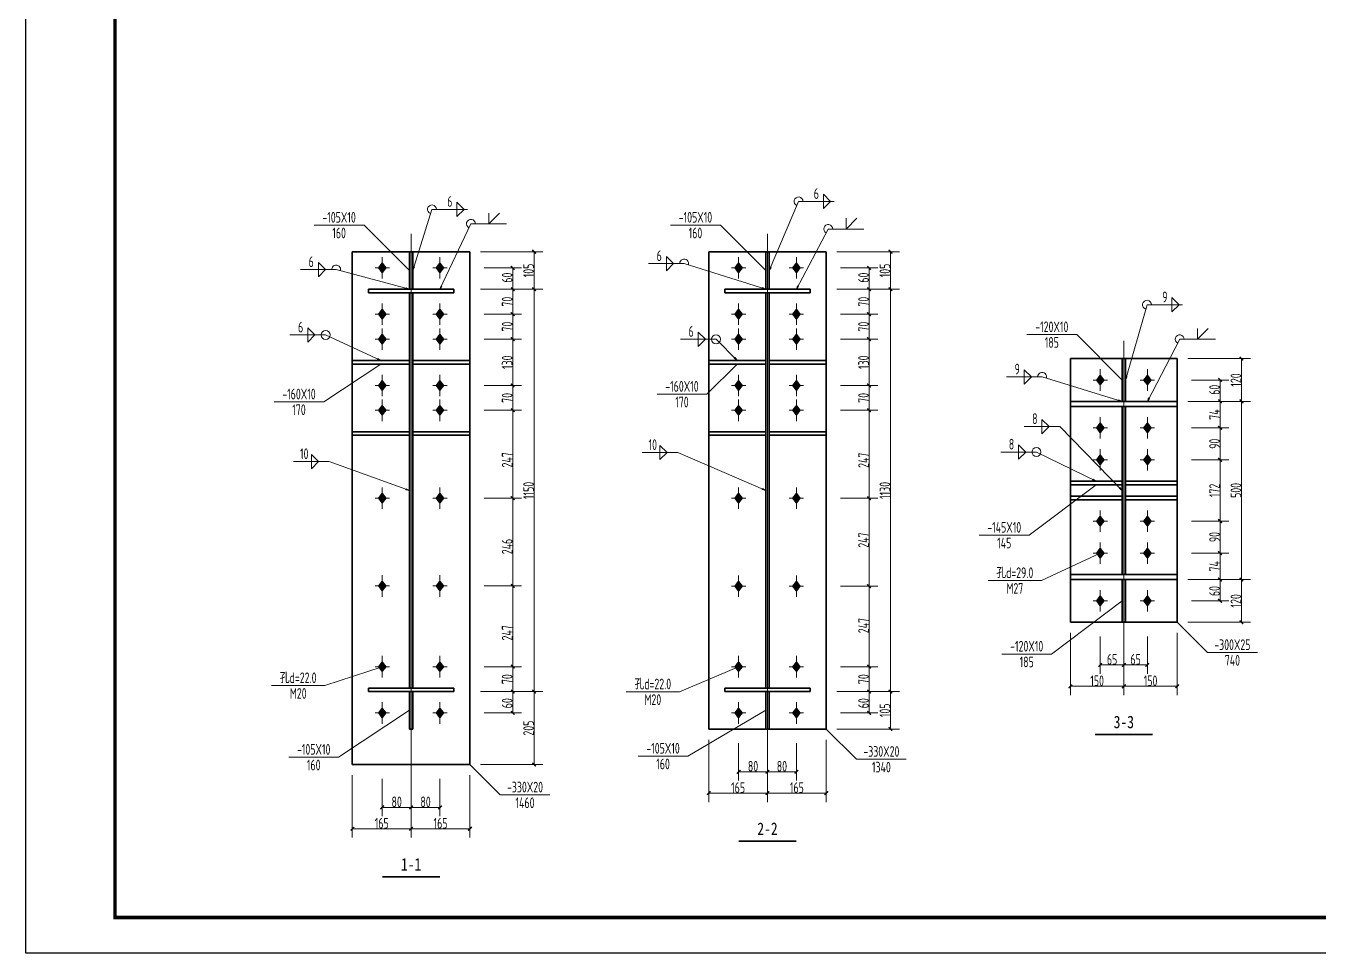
# Model space of a CAD drawing. Extents: x 14475413 to 15955882, y -732572 to -282951.
# Drawn here: x 15559745 to 15596036, y -595794 to -569759 of the extents above; entities that cross this region are included whole.
import ezdxf
from ezdxf.enums import TextEntityAlignment as Align

# ---------------------------------------------------------------- set-up
doc = ezdxf.new("R2010")
doc.units = 0
doc.header["$LTSCALE"] = 1000
doc.header["$MEASUREMENT"] = 0
doc.linetypes.add('线型6', pattern=[8.75, 5, -1.25, 1.25, -1.25])
for name, color, linetype, lineweight in [('10', 7, 'Continuous', 35), ('20', 2, 'Continuous', 35), ('尺寸标注', 9, 'Continuous', 18), ('焊缝标注', 9, 'Continuous', 18), ('螺栓孔标注', 9, 'Continuous', 18), ('钢板标注', 9, 'Continuous', 18)]:
    doc.layers.add(name, color=color, linetype=linetype, lineweight=lineweight)
doc.layers.add('3T_WOOD', color=21, linetype='Continuous')
doc.layers.add('TK', color=4, linetype='Continuous')
doc.styles.add('FromPkpm', font='Pkpmeng', dxfattribs={"width": 0.7, "bigfont": 'hztxt'})
doc.styles.add('图框字体', font='', dxfattribs={"width": 0.8})
doc.styles.get('图框字体').set_extended_font_data('NSimSun')

# ---------------------------------------------------------------- blocks, each defined once
blk = doc.blocks.new('_ArchTick')
at = {"color": 0, "linetype": 'ByBlock', "const_width": 0.4}
blk.add_lwpolyline([(-0.5, -0.5), (0.5, 0.5)], dxfattribs=at)
blk = doc.blocks.new('GeYuanFrame_70858531', base_point=(20.09, 4.53))
at = {"layer": 'TK'}
blk.add_lwpolyline([(20.09, 4.53), (20.09, 598.53), (1491.09, 598.53), (1491.09, 4.53)], close=True, dxfattribs=at)
at = {"layer": 'TK', "const_width": 1}
blk.add_lwpolyline([(45.09, 588.53), (1481.09, 588.53), (1481.09, 14.53), (45.09, 14.53)], close=True, dxfattribs=at)

msp = doc.modelspace()

# ---------------------------------------------------------------- hatches: boundary and pattern name
at = {"layer": '10'}
for points in [[(15569745.6, -576423.2), (15569645.6, -576553.2), (15569745.6, -576683.2), (15569845.6, -576553.2)], [(15571365.6, -576423.2), (15571265.6, -576553.2), (15571365.6, -576683.2), (15571465.6, -576553.2)], [(15579745.6, -576423.2), (15579645.6, -576553.2), (15579745.6, -576683.2), (15579845.6, -576553.2)], [(15581365.6, -576423.2), (15581265.6, -576553.2), (15581365.6, -576683.2), (15581465.6, -576553.2)], [(15569745.6, -577723.2), (15569645.6, -577853.2), (15569745.6, -577983.2), (15569845.6, -577853.2)], [(15571365.6, -577723.2), (15571265.6, -577853.2), (15571365.6, -577983.2), (15571465.6, -577853.2)], [(15579745.6, -577723.2), (15579645.6, -577853.2), (15579745.6, -577983.2), (15579845.6, -577853.2)], [(15581365.6, -577723.2), (15581265.6, -577853.2), (15581365.6, -577983.2), (15581465.6, -577853.2)], [(15569745.6, -578423.2), (15569645.6, -578553.2), (15569745.6, -578683.2), (15569845.6, -578553.2)], [(15571365.6, -578423.2), (15571265.6, -578553.2), (15571365.6, -578683.2), (15571465.6, -578553.2)], [(15579745.6, -578423.2), (15579645.6, -578553.2), (15579745.6, -578683.2), (15579845.6, -578553.2)], [(15581365.6, -578423.2), (15581265.6, -578553.2), (15581365.6, -578683.2), (15581465.6, -578553.2)], [(15589895.6, -579571.9), (15589795.6, -579701.9), (15589895.6, -579831.9), (15589995.6, -579701.9)], [(15591215.6, -579571.9), (15591115.6, -579701.9), (15591215.6, -579831.9), (15591315.6, -579701.9)], [(15569745.6, -579723.2), (15569645.6, -579853.2), (15569745.6, -579983.2), (15569845.6, -579853.2)], [(15571365.6, -579723.2), (15571265.6, -579853.2), (15571365.6, -579983.2), (15571465.6, -579853.2)], [(15579745.6, -579723.2), (15579645.6, -579853.2), (15579745.6, -579983.2), (15579845.6, -579853.2)], [(15581365.6, -579723.2), (15581265.6, -579853.2), (15581365.6, -579983.2), (15581465.6, -579853.2)], [(15569745.6, -580423.2), (15569645.6, -580553.2), (15569745.6, -580683.2), (15569845.6, -580553.2)], [(15571365.6, -580423.2), (15571265.6, -580553.2), (15571365.6, -580683.2), (15571465.6, -580553.2)], [(15579745.6, -580423.2), (15579645.6, -580553.2), (15579745.6, -580683.2), (15579845.6, -580553.2)], [(15581365.6, -580423.2), (15581265.6, -580553.2), (15581365.6, -580683.2), (15581465.6, -580553.2)], [(15589895.6, -580911.9), (15589795.6, -581041.9), (15589895.6, -581171.9), (15589995.6, -581041.9)], [(15591215.6, -580911.9), (15591115.6, -581041.9), (15591215.6, -581171.9), (15591315.6, -581041.9)], [(15589895.6, -581811.9), (15589795.6, -581941.9), (15589895.6, -582071.9), (15589995.6, -581941.9)], [(15591215.6, -581811.9), (15591115.6, -581941.9), (15591215.6, -582071.9), (15591315.6, -581941.9)], [(15569745.6, -582889.2), (15569645.6, -583019.2), (15569745.6, -583149.2), (15569845.6, -583019.2)], [(15571365.6, -582889.2), (15571265.6, -583019.2), (15571365.6, -583149.2), (15571465.6, -583019.2)], [(15579745.6, -582890.2), (15579645.6, -583020.2), (15579745.6, -583150.2), (15579845.6, -583020.2)], [(15581365.6, -582890.2), (15581265.6, -583020.2), (15581365.6, -583150.2), (15581465.6, -583020.2)], [(15589895.6, -583532), (15589795.6, -583662), (15589895.6, -583792), (15589995.6, -583662)], [(15591215.6, -583532), (15591115.6, -583662), (15591215.6, -583792), (15591315.6, -583662)], [(15589895.6, -584432), (15589795.6, -584562), (15589895.6, -584692), (15589995.6, -584562)], [(15591215.6, -584432), (15591115.6, -584562), (15591215.6, -584692), (15591315.6, -584562)], [(15569745.6, -585355.2), (15569645.6, -585485.2), (15569745.6, -585615.2), (15569845.6, -585485.2)], [(15571365.6, -585355.2), (15571265.6, -585485.2), (15571365.6, -585615.2), (15571465.6, -585485.2)], [(15579745.6, -585357.2), (15579645.6, -585487.2), (15579745.6, -585617.2), (15579845.6, -585487.2)], [(15581365.6, -585357.2), (15581265.6, -585487.2), (15581365.6, -585617.2), (15581465.6, -585487.2)], [(15589895.6, -585772), (15589795.6, -585902), (15589895.6, -586032), (15589995.6, -585902)], [(15591215.6, -585772), (15591115.6, -585902), (15591215.6, -586032), (15591315.6, -585902)], [(15569745.6, -587620.7), (15569645.6, -587750.7), (15569745.6, -587880.7), (15569845.6, -587750.7)], [(15571365.6, -587620.7), (15571265.6, -587750.7), (15571365.6, -587880.7), (15571465.6, -587750.7)], [(15579745.6, -587620.7), (15579645.6, -587750.7), (15579745.6, -587880.7), (15579845.6, -587750.7)], [(15581365.6, -587620.7), (15581265.6, -587750.7), (15581365.6, -587880.7), (15581465.6, -587750.7)], [(15569745.6, -588920.7), (15569645.6, -589050.7), (15569745.6, -589180.7), (15569845.6, -589050.7)], [(15571365.6, -588920.7), (15571265.6, -589050.7), (15571365.6, -589180.7), (15571465.6, -589050.7)], [(15579745.6, -588920.7), (15579645.6, -589050.7), (15579745.6, -589180.7), (15579845.6, -589050.7)], [(15581365.6, -588920.7), (15581265.6, -589050.7), (15581365.6, -589180.7), (15581465.6, -589050.7)]]:
    msp.add_hatch(color=1, dxfattribs=at).paths.add_polyline_path(points)
at = {"layer": '焊缝标注'}
for points in [[(15570605.6, -576628.2), (15570649.7, -576537.2), (15570621.1, -576528.3)], [(15580605.6, -576628.2), (15580658.4, -576541.9), (15580630.8, -576530.3)], [(15570505.6, -577153.2), (15570412.9, -577112.8), (15570405.1, -577141.8)], [(15571365.6, -577153.2), (15571421.9, -577069.2), (15571394.7, -577056.4)], [(15580505.6, -577153.2), (15580414.7, -577108.9), (15580405.7, -577137.5)], [(15581365.6, -577153.2), (15581425.7, -577071.8), (15581399.1, -577057.8)], [(15569705.6, -579153.2), (15569621.1, -579097.6), (15569608.6, -579124.8)], [(15579705.6, -579153.2), (15579645.6, -579071.8), (15579624.4, -579093)], [(15590605.6, -579701.9), (15590647.4, -579609.8), (15590618.5, -579601.6)], [(15590505.6, -580301.9), (15590414.4, -580258.3), (15590405.6, -580286.9)], [(15591215.6, -580301.9), (15591275.1, -580220.2), (15591248.5, -580206.3)], [(15570505.6, -582801.9), (15570416.6, -582754), (15570406.5, -582782.2)], [(15580505.6, -582801.9), (15580419.7, -582748.6), (15580407.9, -582776.1)], [(15589780.6, -582541.9), (15589697.3, -582484.6), (15589684.2, -582511.6)], [(15590505.6, -582801.9), (15590446.6, -582719.8), (15590425.1, -582740.8)]]:
    msp.add_hatch(color=256, dxfattribs=at).paths.add_polyline_path(points)

# ---------------------------------------------------------------- linework, layer by layer
at = {"layer": '10', "linetype": '线型6', "lineweight": 18, "ltscale": 100}
for p, q in [((15570555.6, -591000.7), (15570555.6, -575600.7)), ((15580555.6, -590000.7), (15580555.6, -575600.7)), ((15590555.6, -587002), (15590555.6, -578601.9))]:
    msp.add_line(p, q, dxfattribs=at)
at = {"layer": '10', "color": 9, "lineweight": 18, "ltscale": 100}
for p, q in [((15569745.6, -576253.2), (15569745.6, -576853.2)), ((15571365.6, -576253.2), (15571365.6, -576853.2)), ((15579745.6, -576253.2), (15579745.6, -576853.2)), ((15581365.6, -576253.2), (15581365.6, -576853.2)), ((15569945.6, -576553.2), (15569545.6, -576553.2)), ((15571565.6, -576553.2), (15571165.6, -576553.2)), ((15579945.6, -576553.2), (15579545.6, -576553.2)), ((15581565.6, -576553.2), (15581165.6, -576553.2)), ((15569745.6, -577553.2), (15569745.6, -578153.2)), ((15571365.6, -577553.2), (15571365.6, -578153.2)), ((15579745.6, -577553.2), (15579745.6, -578153.2)), ((15581365.6, -577553.2), (15581365.6, -578153.2)), ((15569945.6, -577853.2), (15569545.6, -577853.2)), ((15571565.6, -577853.2), (15571165.6, -577853.2)), ((15579945.6, -577853.2), (15579545.6, -577853.2)), ((15581565.6, -577853.2), (15581165.6, -577853.2)), ((15569745.6, -578253.2), (15569745.6, -578853.2)), ((15571365.6, -578253.2), (15571365.6, -578853.2)), ((15579745.6, -578253.2), (15579745.6, -578853.2)), ((15581365.6, -578253.2), (15581365.6, -578853.2)), ((15569945.6, -578553.2), (15569545.6, -578553.2)), ((15571565.6, -578553.2), (15571165.6, -578553.2)), ((15579945.6, -578553.2), (15579545.6, -578553.2)), ((15581565.6, -578553.2), (15581165.6, -578553.2)), ((15569745.6, -579553.2), (15569745.6, -580153.2)), ((15571365.6, -579553.2), (15571365.6, -580153.2)), ((15579745.6, -579553.2), (15579745.6, -580153.2)), ((15581365.6, -579553.2), (15581365.6, -580153.2)), ((15589895.6, -579401.9), (15589895.6, -580001.9)), ((15591215.6, -579401.9), (15591215.6, -580001.9)), ((15569945.6, -579853.2), (15569545.6, -579853.2)), ((15571565.6, -579853.2), (15571165.6, -579853.2)), ((15579945.6, -579853.2), (15579545.6, -579853.2)), ((15581565.6, -579853.2), (15581165.6, -579853.2)), ((15590095.6, -579701.9), (15589695.6, -579701.9)), ((15591415.6, -579701.9), (15591015.6, -579701.9)), ((15569745.6, -580253.2), (15569745.6, -580853.2)), ((15571365.6, -580253.2), (15571365.6, -580853.2)), ((15579745.6, -580253.2), (15579745.6, -580853.2)), ((15581365.6, -580253.2), (15581365.6, -580853.2)), ((15569945.6, -580553.2), (15569545.6, -580553.2)), ((15571565.6, -580553.2), (15571165.6, -580553.2)), ((15579945.6, -580553.2), (15579545.6, -580553.2)), ((15581565.6, -580553.2), (15581165.6, -580553.2)), ((15589895.6, -580741.9), (15589895.6, -581341.9)), ((15591215.6, -580741.9), (15591215.6, -581341.9)), ((15590095.6, -581041.9), (15589695.6, -581041.9)), ((15591415.6, -581041.9), (15591015.6, -581041.9)), ((15589895.6, -581641.9), (15589895.6, -582241.9)), ((15591215.6, -581641.9), (15591215.6, -582241.9)), ((15590095.6, -581941.9), (15589695.6, -581941.9)), ((15591415.6, -581941.9), (15591015.6, -581941.9)), ((15569745.6, -582719.2), (15569745.6, -583319.2)), ((15571365.6, -582719.2), (15571365.6, -583319.2)), ((15579745.6, -582720.2), (15579745.6, -583320.2)), ((15581365.6, -582720.2), (15581365.6, -583320.2)), ((15569945.6, -583019.2), (15569545.6, -583019.2)), ((15571565.6, -583019.2), (15571165.6, -583019.2)), ((15579945.6, -583020.2), (15579545.6, -583020.2)), ((15581565.6, -583020.2), (15581165.6, -583020.2)), ((15589895.6, -583362), (15589895.6, -583962)), ((15591215.6, -583362), (15591215.6, -583962)), ((15590095.6, -583662), (15589695.6, -583662)), ((15591415.6, -583662), (15591015.6, -583662)), ((15589895.6, -584262), (15589895.6, -584862)), ((15591215.6, -584262), (15591215.6, -584862)), ((15590095.6, -584562), (15589695.6, -584562)), ((15591415.6, -584562), (15591015.6, -584562)), ((15569745.6, -585185.2), (15569745.6, -585785.2)), ((15571365.6, -585185.2), (15571365.6, -585785.2)), ((15579745.6, -585187.2), (15579745.6, -585787.2)), ((15581365.6, -585187.2), (15581365.6, -585787.2)), ((15569945.6, -585485.2), (15569545.6, -585485.2)), ((15571565.6, -585485.2), (15571165.6, -585485.2)), ((15579945.6, -585487.2), (15579545.6, -585487.2)), ((15581565.6, -585487.2), (15581165.6, -585487.2)), ((15589895.6, -585602), (15589895.6, -586202)), ((15591215.6, -585602), (15591215.6, -586202)), ((15590095.6, -585902), (15589695.6, -585902)), ((15591415.6, -585902), (15591015.6, -585902)), ((15569745.6, -587450.7), (15569745.6, -588050.7)), ((15571365.6, -587450.7), (15571365.6, -588050.7)), ((15579745.6, -587450.7), (15579745.6, -588050.7)), ((15581365.6, -587450.7), (15581365.6, -588050.7)), ((15569945.6, -587750.7), (15569545.6, -587750.7)), ((15571565.6, -587750.7), (15571165.6, -587750.7)), ((15579945.6, -587750.7), (15579545.6, -587750.7)), ((15581565.6, -587750.7), (15581165.6, -587750.7)), ((15569745.6, -588750.7), (15569745.6, -589350.7)), ((15571365.6, -588750.7), (15571365.6, -589350.7)), ((15579745.6, -588750.7), (15579745.6, -589350.7)), ((15581365.6, -588750.7), (15581365.6, -589350.7)), ((15569945.6, -589050.7), (15569545.6, -589050.7)), ((15571565.6, -589050.7), (15571165.6, -589050.7)), ((15579945.6, -589050.7), (15579545.6, -589050.7)), ((15581565.6, -589050.7), (15581165.6, -589050.7))]:
    msp.add_line(p, q, dxfattribs=at)
at = {"layer": '10', "color": 3, "lineweight": 35, "ltscale": 100}
for p, q in [((15571755.6, -577153.2), (15569355.6, -577153.2)), ((15569355.6, -577153.2), (15569355.6, -577253.2)), ((15569355.6, -577253.2), (15571755.6, -577253.2)), ((15570505.6, -588350.7), (15570505.6, -577253.2)), ((15570605.6, -588350.7), (15570605.6, -577253.2)), ((15571755.6, -577253.2), (15571755.6, -577153.2)), ((15581755.6, -577153.2), (15579355.6, -577153.2)), ((15579355.6, -577153.2), (15579355.6, -577253.2)), ((15579355.6, -577253.2), (15581755.6, -577253.2)), ((15580505.6, -588350.7), (15580505.6, -577253.2)), ((15580605.6, -588350.7), (15580605.6, -577253.2)), ((15581755.6, -577253.2), (15581755.6, -577153.2)), ((15592055.6, -580301.9), (15589055.6, -580301.9)), ((15589055.6, -580301.9), (15589055.6, -580441.9)), ((15589055.6, -580441.9), (15592055.6, -580441.9)), ((15590505.6, -585162), (15590505.6, -580441.9)), ((15590605.6, -585162), (15590605.6, -580441.9)), ((15592055.6, -580441.9), (15592055.6, -580301.9)), ((15592055.6, -585162), (15589055.6, -585162)), ((15589055.6, -585162), (15589055.6, -585302)), ((15589055.6, -585302), (15592055.6, -585302)), ((15592055.6, -585302), (15592055.6, -585162)), ((15571755.6, -588350.7), (15569355.6, -588350.7)), ((15569355.6, -588350.7), (15569355.6, -588450.7)), ((15569355.6, -588450.7), (15571755.6, -588450.7)), ((15571755.6, -588450.7), (15571755.6, -588350.7)), ((15581755.6, -588350.7), (15579355.6, -588350.7)), ((15579355.6, -588350.7), (15579355.6, -588450.7)), ((15579355.6, -588450.7), (15581755.6, -588450.7)), ((15581755.6, -588450.7), (15581755.6, -588350.7))]:
    msp.add_line(p, q, dxfattribs=at)
at = {"layer": '10', "color": 1, "linetype": 'Continuous'}
for points in [[(15569745.6, -576423.2), (15569645.6, -576553.2), (15569745.6, -576683.2), (15569845.6, -576553.2)], [(15571365.6, -576423.2), (15571265.6, -576553.2), (15571365.6, -576683.2), (15571465.6, -576553.2)], [(15579745.6, -576423.2), (15579645.6, -576553.2), (15579745.6, -576683.2), (15579845.6, -576553.2)], [(15581365.6, -576423.2), (15581265.6, -576553.2), (15581365.6, -576683.2), (15581465.6, -576553.2)], [(15569745.6, -577723.2), (15569645.6, -577853.2), (15569745.6, -577983.2), (15569845.6, -577853.2)], [(15571365.6, -577723.2), (15571265.6, -577853.2), (15571365.6, -577983.2), (15571465.6, -577853.2)], [(15579745.6, -577723.2), (15579645.6, -577853.2), (15579745.6, -577983.2), (15579845.6, -577853.2)], [(15581365.6, -577723.2), (15581265.6, -577853.2), (15581365.6, -577983.2), (15581465.6, -577853.2)], [(15569745.6, -578423.2), (15569645.6, -578553.2), (15569745.6, -578683.2), (15569845.6, -578553.2)], [(15571365.6, -578423.2), (15571265.6, -578553.2), (15571365.6, -578683.2), (15571465.6, -578553.2)], [(15579745.6, -578423.2), (15579645.6, -578553.2), (15579745.6, -578683.2), (15579845.6, -578553.2)], [(15581365.6, -578423.2), (15581265.6, -578553.2), (15581365.6, -578683.2), (15581465.6, -578553.2)], [(15589895.6, -579571.9), (15589795.6, -579701.9), (15589895.6, -579831.9), (15589995.6, -579701.9)], [(15591215.6, -579571.9), (15591115.6, -579701.9), (15591215.6, -579831.9), (15591315.6, -579701.9)], [(15569745.6, -579723.2), (15569645.6, -579853.2), (15569745.6, -579983.2), (15569845.6, -579853.2)], [(15571365.6, -579723.2), (15571265.6, -579853.2), (15571365.6, -579983.2), (15571465.6, -579853.2)], [(15579745.6, -579723.2), (15579645.6, -579853.2), (15579745.6, -579983.2), (15579845.6, -579853.2)], [(15581365.6, -579723.2), (15581265.6, -579853.2), (15581365.6, -579983.2), (15581465.6, -579853.2)], [(15569745.6, -580423.2), (15569645.6, -580553.2), (15569745.6, -580683.2), (15569845.6, -580553.2)], [(15571365.6, -580423.2), (15571265.6, -580553.2), (15571365.6, -580683.2), (15571465.6, -580553.2)], [(15579745.6, -580423.2), (15579645.6, -580553.2), (15579745.6, -580683.2), (15579845.6, -580553.2)], [(15581365.6, -580423.2), (15581265.6, -580553.2), (15581365.6, -580683.2), (15581465.6, -580553.2)], [(15589895.6, -580911.9), (15589795.6, -581041.9), (15589895.6, -581171.9), (15589995.6, -581041.9)], [(15591215.6, -580911.9), (15591115.6, -581041.9), (15591215.6, -581171.9), (15591315.6, -581041.9)], [(15589895.6, -581811.9), (15589795.6, -581941.9), (15589895.6, -582071.9), (15589995.6, -581941.9)], [(15591215.6, -581811.9), (15591115.6, -581941.9), (15591215.6, -582071.9), (15591315.6, -581941.9)], [(15569745.6, -582889.2), (15569645.6, -583019.2), (15569745.6, -583149.2), (15569845.6, -583019.2)], [(15571365.6, -582889.2), (15571265.6, -583019.2), (15571365.6, -583149.2), (15571465.6, -583019.2)], [(15579745.6, -582890.2), (15579645.6, -583020.2), (15579745.6, -583150.2), (15579845.6, -583020.2)], [(15581365.6, -582890.2), (15581265.6, -583020.2), (15581365.6, -583150.2), (15581465.6, -583020.2)], [(15589895.6, -583532), (15589795.6, -583662), (15589895.6, -583792), (15589995.6, -583662)], [(15591215.6, -583532), (15591115.6, -583662), (15591215.6, -583792), (15591315.6, -583662)], [(15589895.6, -584432), (15589795.6, -584562), (15589895.6, -584692), (15589995.6, -584562)], [(15591215.6, -584432), (15591115.6, -584562), (15591215.6, -584692), (15591315.6, -584562)], [(15569745.6, -585355.2), (15569645.6, -585485.2), (15569745.6, -585615.2), (15569845.6, -585485.2)], [(15571365.6, -585355.2), (15571265.6, -585485.2), (15571365.6, -585615.2), (15571465.6, -585485.2)], [(15579745.6, -585357.2), (15579645.6, -585487.2), (15579745.6, -585617.2), (15579845.6, -585487.2)], [(15581365.6, -585357.2), (15581265.6, -585487.2), (15581365.6, -585617.2), (15581465.6, -585487.2)], [(15589895.6, -585772), (15589795.6, -585902), (15589895.6, -586032), (15589995.6, -585902)], [(15591215.6, -585772), (15591115.6, -585902), (15591215.6, -586032), (15591315.6, -585902)], [(15569745.6, -587620.7), (15569645.6, -587750.7), (15569745.6, -587880.7), (15569845.6, -587750.7)], [(15571365.6, -587620.7), (15571265.6, -587750.7), (15571365.6, -587880.7), (15571465.6, -587750.7)], [(15579745.6, -587620.7), (15579645.6, -587750.7), (15579745.6, -587880.7), (15579845.6, -587750.7)], [(15581365.6, -587620.7), (15581265.6, -587750.7), (15581365.6, -587880.7), (15581465.6, -587750.7)], [(15569745.6, -588920.7), (15569645.6, -589050.7), (15569745.6, -589180.7), (15569845.6, -589050.7)], [(15571365.6, -588920.7), (15571265.6, -589050.7), (15571365.6, -589180.7), (15571465.6, -589050.7)], [(15579745.6, -588920.7), (15579645.6, -589050.7), (15579745.6, -589180.7), (15579845.6, -589050.7)], [(15581365.6, -588920.7), (15581265.6, -589050.7), (15581365.6, -589180.7), (15581465.6, -589050.7)]]:
    msp.add_lwpolyline(points, close=True, dxfattribs=at)
at = {"layer": '10', "lineweight": 35, "ltscale": 100, "const_width": 50}
for points in [[(15589745.6, -589652), (15591365.6, -589652)], [(15579745.6, -592650.7), (15581365.6, -592650.7)], [(15569745.6, -593650.7), (15571365.6, -593650.7)]]:
    msp.add_lwpolyline(points, dxfattribs=at)
at = {"layer": '20', "lineweight": 35, "ltscale": 100}
for p, q in [((15572205.6, -576100.7), (15568905.6, -576100.7)), ((15568905.6, -576100.7), (15568905.6, -590500.7)), ((15570605.6, -576103.2), (15570505.6, -576103.2)), ((15570505.6, -576103.2), (15570505.6, -577153.2)), ((15570605.6, -577153.2), (15570605.6, -576103.2)), ((15572205.6, -590500.7), (15572205.6, -576100.7)), ((15582205.6, -576100.7), (15578905.6, -576100.7)), ((15578905.6, -576100.7), (15578905.6, -589500.7)), ((15580605.6, -576103.2), (15580505.6, -576103.2)), ((15580505.6, -576103.2), (15580505.6, -577153.2)), ((15580605.6, -577153.2), (15580605.6, -576103.2)), ((15582205.6, -589500.7), (15582205.6, -576100.7)), ((15570505.6, -577153.2), (15570605.6, -577153.2)), ((15580505.6, -577153.2), (15580605.6, -577153.2)), ((15570505.6, -579153.2), (15568905.6, -579153.2)), ((15568905.6, -579153.2), (15568905.6, -579253.2)), ((15570505.6, -579253.2), (15570505.6, -579153.2)), ((15570605.6, -579153.2), (15572205.6, -579153.2)), ((15570605.6, -579253.2), (15570605.6, -579153.2)), ((15572205.6, -579153.2), (15572205.6, -579253.2)), ((15580505.6, -579153.2), (15578905.6, -579153.2)), ((15578905.6, -579153.2), (15578905.6, -579253.2)), ((15580505.6, -579253.2), (15580505.6, -579153.2)), ((15580605.6, -579153.2), (15582205.6, -579153.2)), ((15580605.6, -579253.2), (15580605.6, -579153.2)), ((15582205.6, -579153.2), (15582205.6, -579253.2)), ((15592055.6, -579101.9), (15589055.6, -579101.9)), ((15589055.6, -579101.9), (15589055.6, -586502)), ((15590605.6, -579101.9), (15590505.6, -579101.9)), ((15590505.6, -579101.9), (15590505.6, -580301.9)), ((15590605.6, -580301.9), (15590605.6, -579101.9)), ((15592055.6, -586502), (15592055.6, -579101.9)), ((15568905.6, -579253.2), (15570505.6, -579253.2)), ((15572205.6, -579253.2), (15570605.6, -579253.2)), ((15578905.6, -579253.2), (15580505.6, -579253.2)), ((15582205.6, -579253.2), (15580605.6, -579253.2)), ((15590505.6, -580301.9), (15590605.6, -580301.9)), ((15570505.6, -581153.2), (15568905.6, -581153.2)), ((15568905.6, -581153.2), (15568905.6, -581253.2)), ((15568905.6, -581253.2), (15570505.6, -581253.2)), ((15570505.6, -581253.2), (15570505.6, -581153.2)), ((15570605.6, -581153.2), (15572205.6, -581153.2)), ((15570605.6, -581253.2), (15570605.6, -581153.2)), ((15572205.6, -581253.2), (15570605.6, -581253.2)), ((15572205.6, -581153.2), (15572205.6, -581253.2)), ((15580505.6, -581153.2), (15578905.6, -581153.2)), ((15578905.6, -581153.2), (15578905.6, -581253.2)), ((15578905.6, -581253.2), (15580505.6, -581253.2)), ((15580505.6, -581253.2), (15580505.6, -581153.2)), ((15580605.6, -581153.2), (15582205.6, -581153.2)), ((15580605.6, -581253.2), (15580605.6, -581153.2)), ((15582205.6, -581253.2), (15580605.6, -581253.2)), ((15582205.6, -581153.2), (15582205.6, -581253.2)), ((15590505.6, -582541.9), (15589055.6, -582541.9)), ((15589055.6, -582541.9), (15589055.6, -582641.9)), ((15589055.6, -582641.9), (15590505.6, -582641.9)), ((15590505.6, -582641.9), (15590505.6, -582541.9)), ((15590605.6, -582541.9), (15592055.6, -582541.9)), ((15590605.6, -582641.9), (15590605.6, -582541.9)), ((15592055.6, -582641.9), (15590605.6, -582641.9)), ((15592055.6, -582541.9), (15592055.6, -582641.9)), ((15589055.6, -583062), (15589055.6, -582962)), ((15589055.6, -582962), (15590505.6, -582962)), ((15590505.6, -583062), (15589055.6, -583062)), ((15590505.6, -582962), (15590505.6, -583062)), ((15592055.6, -582962), (15590605.6, -582962)), ((15590605.6, -582962), (15590605.6, -583062)), ((15590605.6, -583062), (15592055.6, -583062)), ((15592055.6, -583062), (15592055.6, -582962)), ((15590505.6, -585302), (15590605.6, -585302)), ((15590505.6, -586502), (15590505.6, -585302)), ((15590605.6, -585302), (15590605.6, -586502)), ((15589055.6, -586502), (15592055.6, -586502)), ((15590605.6, -586502), (15590505.6, -586502)), ((15570505.6, -588450.7), (15570605.6, -588450.7)), ((15570505.6, -589500.7), (15570505.6, -588450.7)), ((15570605.6, -588450.7), (15570605.6, -589500.7)), ((15580505.6, -588450.7), (15580605.6, -588450.7)), ((15580505.6, -589500.7), (15580505.6, -588450.7)), ((15580605.6, -588450.7), (15580605.6, -589500.7)), ((15570605.6, -589500.7), (15570505.6, -589500.7)), ((15578905.6, -589500.7), (15582205.6, -589500.7)), ((15580605.6, -589500.7), (15580505.6, -589500.7)), ((15568905.6, -590500.7), (15572205.6, -590500.7))]:
    msp.add_line(p, q, dxfattribs=at)
at = {"layer": '尺寸标注', "linetype": 'Continuous', "lineweight": 18}
for p, q in [((15572505.6, -576100.7), (15574255.6, -576100.7)), ((15574005.6, -577153.2), (15574005.6, -576100.7)), ((15582505.6, -576100.7), (15584255.6, -576100.7)), ((15584005.6, -577153.2), (15584005.6, -576100.7)), ((15572605.6, -576553.2), (15573655.6, -576553.2)), ((15573405.6, -577153.2), (15573405.6, -576553.2)), ((15582605.6, -576553.2), (15583655.6, -576553.2)), ((15583405.6, -577153.2), (15583405.6, -576553.2)), ((15572505.6, -577153.2), (15574255.6, -577153.2)), ((15572505.6, -577153.2), (15574255.6, -577153.2)), ((15572605.6, -577153.2), (15573655.6, -577153.2)), ((15572605.6, -577153.2), (15573655.6, -577153.2)), ((15573405.6, -577853.2), (15573405.6, -577153.2)), ((15574005.6, -588450.7), (15574005.6, -577153.2)), ((15582505.6, -577153.2), (15584255.6, -577153.2)), ((15582505.6, -577153.2), (15584255.6, -577153.2)), ((15582605.6, -577153.2), (15583655.6, -577153.2)), ((15582605.6, -577153.2), (15583655.6, -577153.2)), ((15583405.6, -577853.2), (15583405.6, -577153.2)), ((15584005.6, -588450.7), (15584005.6, -577153.2)), ((15572605.6, -577853.2), (15573655.6, -577853.2)), ((15572605.6, -577853.2), (15573655.6, -577853.2)), ((15573405.6, -578553.2), (15573405.6, -577853.2)), ((15582605.6, -577853.2), (15583655.6, -577853.2)), ((15582605.6, -577853.2), (15583655.6, -577853.2)), ((15583405.6, -578553.2), (15583405.6, -577853.2)), ((15572605.6, -578553.2), (15573655.6, -578553.2)), ((15572605.6, -578553.2), (15573655.6, -578553.2)), ((15573405.6, -579853.2), (15573405.6, -578553.2)), ((15582605.6, -578553.2), (15583655.6, -578553.2)), ((15582605.6, -578553.2), (15583655.6, -578553.2)), ((15583405.6, -579853.2), (15583405.6, -578553.2)), ((15592355.6, -579101.9), (15594105.6, -579101.9)), ((15593855.6, -580301.9), (15593855.6, -579101.9)), ((15572605.6, -579853.2), (15573655.6, -579853.2)), ((15572605.6, -579853.2), (15573655.6, -579853.2)), ((15573405.6, -580553.2), (15573405.6, -579853.2)), ((15582605.6, -579853.2), (15583655.6, -579853.2)), ((15582605.6, -579853.2), (15583655.6, -579853.2)), ((15583405.6, -580553.2), (15583405.6, -579853.2)), ((15592455.6, -579701.9), (15593505.6, -579701.9)), ((15593255.6, -580301.9), (15593255.6, -579701.9)), ((15572605.6, -580553.2), (15573655.6, -580553.2)), ((15572605.6, -580553.2), (15573655.6, -580553.2)), ((15573405.6, -584153.2), (15573405.6, -580553.2)), ((15582605.6, -580553.2), (15583655.6, -580553.2)), ((15582605.6, -580553.2), (15583655.6, -580553.2)), ((15583405.6, -584153.2), (15583405.6, -580553.2)), ((15592355.6, -580301.9), (15594105.6, -580301.9)), ((15592355.6, -580301.9), (15594105.6, -580301.9)), ((15592455.6, -580301.9), (15593505.6, -580301.9)), ((15592455.6, -580301.9), (15593505.6, -580301.9)), ((15593255.6, -581041.9), (15593255.6, -580301.9)), ((15593855.6, -585302), (15593855.6, -580301.9)), ((15592455.6, -581041.9), (15593505.6, -581041.9)), ((15592455.6, -581041.9), (15593505.6, -581041.9)), ((15593255.6, -581941.9), (15593255.6, -581041.9)), ((15592455.6, -581941.9), (15593505.6, -581941.9)), ((15592455.6, -581941.9), (15593505.6, -581941.9)), ((15593255.6, -583662), (15593255.6, -581941.9)), ((15572605.6, -583019.2), (15573655.6, -583019.2)), ((15572605.6, -583019.2), (15573655.6, -583019.2)), ((15582605.6, -583020.2), (15583655.6, -583020.2)), ((15582605.6, -583020.2), (15583655.6, -583020.2)), ((15592455.6, -583662), (15593505.6, -583662)), ((15592455.6, -583662), (15593505.6, -583662)), ((15593255.6, -584562), (15593255.6, -583662)), ((15573405.6, -587750.7), (15573405.6, -584153.2)), ((15583405.6, -587750.7), (15583405.6, -584153.2)), ((15592455.6, -584562), (15593505.6, -584562)), ((15592455.6, -584562), (15593505.6, -584562)), ((15593255.6, -585302), (15593255.6, -584562)), ((15592355.6, -585302), (15594105.6, -585302)), ((15592355.6, -585302), (15594105.6, -585302)), ((15592455.6, -585302), (15593505.6, -585302)), ((15592455.6, -585302), (15593505.6, -585302)), ((15593255.6, -585302), (15593255.6, -585902)), ((15593855.6, -586502), (15593855.6, -585302)), ((15572605.6, -585485.2), (15573655.6, -585485.2)), ((15572605.6, -585485.2), (15573655.6, -585485.2)), ((15582605.6, -585487.2), (15583655.6, -585487.2)), ((15582605.6, -585487.2), (15583655.6, -585487.2)), ((15592455.6, -585902), (15593505.6, -585902)), ((15589055.6, -586802), (15589055.6, -588552)), ((15590555.6, -586802), (15590555.6, -588552)), ((15590555.6, -586802), (15590555.6, -588552)), ((15592055.6, -586802), (15592055.6, -588552)), ((15592355.6, -586502), (15594105.6, -586502)), ((15589895.6, -586902), (15589895.6, -587952)), ((15590555.6, -586902), (15590555.6, -587952)), ((15590555.6, -586902), (15590555.6, -587952)), ((15591215.6, -586902), (15591215.6, -587952)), ((15572605.6, -587750.7), (15573655.6, -587750.7)), ((15572605.6, -587750.7), (15573655.6, -587750.7)), ((15573405.6, -588450.7), (15573405.6, -587750.7)), ((15582605.6, -587750.7), (15583655.6, -587750.7)), ((15582605.6, -587750.7), (15583655.6, -587750.7)), ((15583405.6, -588450.7), (15583405.6, -587750.7)), ((15589895.6, -587702), (15590555.6, -587702)), ((15590555.6, -587702), (15591215.6, -587702)), ((15572505.6, -588450.7), (15574255.6, -588450.7)), ((15572505.6, -588450.7), (15574255.6, -588450.7)), ((15572605.6, -588450.7), (15573655.6, -588450.7)), ((15572605.6, -588450.7), (15573655.6, -588450.7)), ((15573405.6, -588450.7), (15573405.6, -589050.7)), ((15574005.6, -590500.7), (15574005.6, -588450.7)), ((15582505.6, -588450.7), (15584255.6, -588450.7)), ((15582505.6, -588450.7), (15584255.6, -588450.7)), ((15582605.6, -588450.7), (15583655.6, -588450.7)), ((15582605.6, -588450.7), (15583655.6, -588450.7)), ((15583405.6, -588450.7), (15583405.6, -589050.7)), ((15584005.6, -589500.7), (15584005.6, -588450.7)), ((15589055.6, -588302), (15590555.6, -588302)), ((15590555.6, -588302), (15592055.6, -588302)), ((15572605.6, -589050.7), (15573655.6, -589050.7)), ((15582605.6, -589050.7), (15583655.6, -589050.7)), ((15582505.6, -589500.7), (15584255.6, -589500.7)), ((15578905.6, -589800.7), (15578905.6, -591550.7)), ((15579745.6, -589900.7), (15579745.6, -590950.7)), ((15580555.6, -589800.7), (15580555.6, -591550.7)), ((15580555.6, -589800.7), (15580555.6, -591550.7)), ((15580555.6, -589900.7), (15580555.6, -590950.7)), ((15580555.6, -589900.7), (15580555.6, -590950.7)), ((15581365.6, -589900.7), (15581365.6, -590950.7)), ((15582205.6, -589800.7), (15582205.6, -591550.7)), ((15568905.6, -590800.7), (15568905.6, -592550.7)), ((15570555.6, -590800.7), (15570555.6, -592550.7)), ((15570555.6, -590800.7), (15570555.6, -592550.7)), ((15572205.6, -590800.7), (15572205.6, -592550.7)), ((15572505.6, -590500.7), (15574255.6, -590500.7)), ((15579745.6, -590700.7), (15580555.6, -590700.7)), ((15580555.6, -590700.7), (15581365.6, -590700.7)), ((15569745.6, -590900.7), (15569745.6, -591950.7)), ((15570555.6, -590900.7), (15570555.6, -591950.7)), ((15570555.6, -590900.7), (15570555.6, -591950.7)), ((15571365.6, -590900.7), (15571365.6, -591950.7)), ((15578905.6, -591300.7), (15580555.6, -591300.7)), ((15580555.6, -591300.7), (15582205.6, -591300.7)), ((15569745.6, -591700.7), (15570555.6, -591700.7)), ((15570555.6, -591700.7), (15571365.6, -591700.7)), ((15568905.6, -592300.7), (15570555.6, -592300.7)), ((15570555.6, -592300.7), (15572205.6, -592300.7))]:
    msp.add_line(p, q, dxfattribs=at)
at = {"layer": '焊缝标注', "lineweight": 18, "ltscale": 100}
for p, q in [((15582127, -574487.6), (15582327, -574687.6)), ((15582127, -574687.6), (15582127, -574487.6)), ((15571841.1, -574710.1), (15572041.1, -574910.1)), ((15571841.1, -574910.1), (15571841.1, -574710.1)), ((15580605.6, -576628.2), (15581427, -574687.6)), ((15581427, -574687.6), (15582427, -574687.6)), ((15582127, -574887.6), (15582327, -574687.6)), ((15582127, -574687.6), (15582127, -574887.6)), ((15570605.6, -576628.2), (15571141.1, -574910.1)), ((15571141.1, -574910.1), (15572141.1, -574910.1)), ((15571841.1, -575110.1), (15572041.1, -574910.1)), ((15571841.1, -574910.1), (15571841.1, -575110.1)), ((15572732.3, -575317.1), (15572732.3, -575017.1)), ((15572732.3, -575317.1), (15573032.3, -575017.1)), ((15582760.3, -575462.6), (15582760.3, -575162.6)), ((15582760.3, -575462.6), (15583060.3, -575162.6)), ((15571365.6, -577153.2), (15572232.3, -575317.1)), ((15572232.3, -575317.1), (15573232.3, -575317.1)), ((15581365.6, -577153.2), (15582260.3, -575462.6)), ((15582260.3, -575462.6), (15583260.3, -575462.6)), ((15577918.6, -576433.8), (15577718.6, -576233.8)), ((15577718.6, -576433.8), (15577718.6, -576233.8)), ((15568451.9, -576602.9), (15567451.9, -576602.9)), ((15568151.9, -576602.9), (15567951.9, -576402.9)), ((15567951.9, -576602.9), (15567951.9, -576402.9)), ((15568151.9, -576602.9), (15567951.9, -576802.9)), ((15567951.9, -576602.9), (15567951.9, -576802.9)), ((15570505.6, -577153.2), (15568451.9, -576602.9)), ((15578218.6, -576433.8), (15577218.6, -576433.8)), ((15577918.6, -576433.8), (15577718.6, -576633.8)), ((15577718.6, -576433.8), (15577718.6, -576633.8)), ((15580505.6, -577153.2), (15578218.6, -576433.8)), ((15591906.1, -577389.2), (15592106.1, -577589.2)), ((15591906.1, -577589.2), (15591906.1, -577389.2)), ((15590605.6, -579701.9), (15591206.1, -577589.2)), ((15591206.1, -577589.2), (15592206.1, -577589.2)), ((15591906.1, -577789.2), (15592106.1, -577589.2)), ((15591906.1, -577589.2), (15591906.1, -577789.2)), ((15568156.1, -578436.7), (15567156.1, -578436.7)), ((15567856.1, -578436.7), (15567656.1, -578236.7)), ((15567656.1, -578436.7), (15567656.1, -578236.7)), ((15567856.1, -578436.7), (15567656.1, -578636.7)), ((15567656.1, -578436.7), (15567656.1, -578636.7)), ((15569705.6, -579153.2), (15568156.1, -578436.7)), ((15578812.4, -578558.5), (15578612.4, -578358.5)), ((15578612.4, -578558.5), (15578612.4, -578358.5)), ((15592624, -578558.7), (15592624, -578258.7)), ((15592624, -578558.7), (15592924, -578258.7)), ((15579112.4, -578558.5), (15578112.4, -578558.5)), ((15578812.4, -578558.5), (15578612.4, -578758.5)), ((15578612.4, -578558.5), (15578612.4, -578758.5)), ((15579705.6, -579153.2), (15579112.4, -578558.5)), ((15591215.6, -580301.9), (15592124, -578558.7)), ((15592124, -578558.7), (15593124, -578558.7)), ((15587963.2, -579614.3), (15587763.2, -579414.3)), ((15587763.2, -579614.3), (15587763.2, -579414.3)), ((15588263.2, -579614.3), (15587263.2, -579614.3)), ((15587963.2, -579614.3), (15587763.2, -579814.3)), ((15587763.2, -579614.3), (15587763.2, -579814.3)), ((15590505.6, -580301.9), (15588263.2, -579614.3)), ((15588758.6, -581008.6), (15587758.6, -581008.6)), ((15588458.6, -581008.6), (15588258.6, -580808.6)), ((15588258.6, -581008.6), (15588258.6, -580808.6)), ((15588458.6, -581008.6), (15588258.6, -581208.6)), ((15588258.6, -581008.6), (15588258.6, -581208.6)), ((15590505.6, -582801.9), (15588758.6, -581008.6)), ((15578036.8, -581737.7), (15577036.8, -581737.7)), ((15577736.8, -581737.7), (15577536.8, -581537.7)), ((15577536.8, -581737.7), (15577536.8, -581537.7)), ((15577736.8, -581737.7), (15577536.8, -581937.7)), ((15577536.8, -581737.7), (15577536.8, -581937.7)), ((15580505.6, -582801.9), (15578036.8, -581737.7)), ((15588103, -581724.2), (15587103, -581724.2)), ((15587803, -581724.2), (15587603, -581524.2)), ((15587603, -581724.2), (15587603, -581524.2)), ((15587803, -581724.2), (15587603, -581924.2)), ((15587603, -581724.2), (15587603, -581924.2)), ((15589780.6, -582541.9), (15588103, -581724.2)), ((15568256.6, -581992.3), (15567256.6, -581992.3)), ((15567956.6, -581992.3), (15567756.6, -581792.3)), ((15567756.6, -581992.3), (15567756.6, -581792.3)), ((15567956.6, -581992.3), (15567756.6, -582192.3)), ((15567756.6, -581992.3), (15567756.6, -582192.3)), ((15570505.6, -582801.9), (15568256.6, -581992.3))]:
    msp.add_line(p, q, dxfattribs=at)
at = {"layer": '焊缝标注', "linetype": 'Continuous'}
for points in [[(15570605.6, -576628.2), (15570649.7, -576537.2), (15570621.1, -576528.3)], [(15580605.6, -576628.2), (15580658.4, -576541.9), (15580630.8, -576530.3)], [(15570505.6, -577153.2), (15570412.9, -577112.8), (15570405.1, -577141.8)], [(15571365.6, -577153.2), (15571421.9, -577069.2), (15571394.7, -577056.4)], [(15580505.6, -577153.2), (15580414.7, -577108.9), (15580405.7, -577137.5)], [(15581365.6, -577153.2), (15581425.7, -577071.8), (15581399.1, -577057.8)], [(15569705.6, -579153.2), (15569621.1, -579097.6), (15569608.6, -579124.8)], [(15579705.6, -579153.2), (15579645.6, -579071.8), (15579624.4, -579093)], [(15590605.6, -579701.9), (15590647.4, -579609.8), (15590618.5, -579601.6)], [(15590505.6, -580301.9), (15590414.4, -580258.3), (15590405.6, -580286.9)], [(15591215.6, -580301.9), (15591275.1, -580220.2), (15591248.5, -580206.3)], [(15570505.6, -582801.9), (15570416.6, -582754), (15570406.5, -582782.2)], [(15580505.6, -582801.9), (15580419.7, -582748.6), (15580407.9, -582776.1)], [(15589780.6, -582541.9), (15589697.3, -582484.6), (15589684.2, -582511.6)], [(15590505.6, -582801.9), (15590446.6, -582719.8), (15590425.1, -582740.8)]]:
    msp.add_lwpolyline(points, close=True, dxfattribs=at)
at = {"layer": '焊缝标注', "lineweight": 18, "ltscale": 100}
for centre in [(15568156.1, -578436.7), (15579112.4, -578558.5), (15588103, -581724.2)]:
    msp.add_circle(centre, 125, dxfattribs=at)
for centre, start, end in [((15571141.1, -574910.1), 0, 252.69006), ((15581427, -574687.6), 0, 247.05937), ((15572232.3, -575317.1), 0, 244.7323), ((15582260.3, -575462.6), 0, 242.11295), ((15568451.9, -576602.9), 345.00095, 180), ((15578218.6, -576433.8), 342.53854, 180), ((15591206.1, -577589.2), 0, 254.13348), ((15592124, -578558.7), 0, 242.47684), ((15588263.2, -579614.3), 342.9516, 180)]:
    msp.add_arc(centre, 125, start, end, dxfattribs=at)
at = {"layer": '螺栓孔标注', "lineweight": 18, "ltscale": 100}
for p, q in [((15589895.6, -584562), (15588247.1, -585333.2)), ((15588247.1, -585333.2), (15586747.1, -585333.2)), ((15569745.6, -587750.7), (15568137.4, -588282.9)), ((15579745.6, -587750.7), (15578088.5, -588456.6)), ((15568137.4, -588282.9), (15566637.4, -588282.9)), ((15578088.5, -588456.6), (15576588.5, -588456.6))]:
    msp.add_line(p, q, dxfattribs=at)
at = {"layer": '螺栓孔标注', "ltscale": 100, "const_width": 10}
for points in [[(15589900.6, -584562, 1), (15589890.6, -584562, 1)], [(15569750.6, -587750.7, 1), (15569740.6, -587750.7, 1)], [(15579750.6, -587750.7, 1), (15579740.6, -587750.7, 1)]]:
    msp.add_lwpolyline(points, format="xyb", close=True, dxfattribs=at)
at = {"layer": '钢板标注', "lineweight": 18, "ltscale": 100}
for p, q in [((15569234.4, -575353.9), (15567834.4, -575353.9)), ((15570505.6, -576628.2), (15569234.4, -575353.9)), ((15579234.4, -575353.9), (15577834.4, -575353.9)), ((15580505.6, -576628.2), (15579234.4, -575353.9)), ((15589234.4, -578427.6), (15587834.4, -578427.6)), ((15590505.6, -579701.9), (15589234.4, -578427.6)), ((15569705.6, -579253.2), (15568108.8, -580316.3)), ((15579705.6, -579253.2), (15578855.4, -580100)), ((15578855.4, -580100), (15577455.4, -580100)), ((15568108.8, -580316.3), (15566708.8, -580316.3)), ((15589780.6, -582641.9), (15587898.9, -584058.8)), ((15587898.9, -584058.8), (15586498.9, -584058.8)), ((15590505.6, -585902), (15588529.9, -587396.2)), ((15592055.6, -586502), (15592901.8, -587352.8)), ((15588529.9, -587396.2), (15587129.9, -587396.2)), ((15592901.8, -587352.8), (15594301.8, -587352.8)), ((15570505.6, -588975.7), (15568521.9, -590292.1)), ((15580505.6, -588975.7), (15578324.7, -590261.6)), ((15582205.6, -589500.7), (15583051.8, -590351.6)), ((15568521.9, -590292.1), (15567121.9, -590292.1)), ((15578324.7, -590261.6), (15576924.7, -590261.6)), ((15583051.8, -590351.6), (15584451.8, -590351.6)), ((15572205.6, -590500.7), (15573051.8, -591351.6)), ((15573051.8, -591351.6), (15574451.8, -591351.6))]:
    msp.add_line(p, q, dxfattribs=at)
at = {"layer": '钢板标注', "ltscale": 100, "const_width": 10}
for points in [[(15570510.6, -576628.2, 1), (15570500.6, -576628.2, 1)], [(15580510.6, -576628.2, 1), (15580500.6, -576628.2, 1)], [(15569710.6, -579253.2, 1), (15569700.6, -579253.2, 1)], [(15579710.6, -579253.2, 1), (15579700.6, -579253.2, 1)], [(15590510.6, -579701.9, 1), (15590500.6, -579701.9, 1)], [(15589785.6, -582641.9, 1), (15589775.6, -582641.9, 1)], [(15590510.6, -585902, 1), (15590500.6, -585902, 1)], [(15592060.6, -586502, 1), (15592050.6, -586502, 1)], [(15570510.6, -588975.7, 1), (15570500.6, -588975.7, 1)], [(15580510.6, -588975.7, 1), (15580500.6, -588975.7, 1)], [(15582210.6, -589500.7, 1), (15582200.6, -589500.7, 1)], [(15572210.6, -590500.7, 1), (15572200.6, -590500.7, 1)]]:
    msp.add_lwpolyline(points, format="xyb", close=True, dxfattribs=at)

# ---------------------------------------------------------------- block references
at = {"layer": '3T_WOOD', "xscale": 100, "yscale": 100, "zscale": 100}
msp.add_blockref('GeYuanFrame_70858531', (15559744.5, -595793.7), dxfattribs=at)
at = {"layer": '尺寸标注', "linetype": 'Continuous', "lineweight": 18, "xscale": 100, "yscale": 100, "zscale": 100}
for p, rotation in [((15574005.6, -576100.7), 90), ((15584005.6, -576100.7), 90), ((15573405.6, -576553.2), 90), ((15583405.6, -576553.2), 90), ((15573405.6, -577153.2), 270), ((15573405.6, -577153.2), 90), ((15574005.6, -577153.2), 90), ((15574005.6, -577153.2), 270), ((15583405.6, -577153.2), 270), ((15583405.6, -577153.2), 90), ((15584005.6, -577153.2), 90), ((15584005.6, -577153.2), 270), ((15573405.6, -577853.2), 270), ((15573405.6, -577853.2), 90), ((15583405.6, -577853.2), 270), ((15583405.6, -577853.2), 90), ((15573405.6, -578553.2), 90), ((15573405.6, -578553.2), 270), ((15583405.6, -578553.2), 90), ((15583405.6, -578553.2), 270), ((15593855.6, -579101.9), 90), ((15573405.6, -579853.2), 90), ((15573405.6, -579853.2), 270), ((15583405.6, -579853.2), 90), ((15583405.6, -579853.2), 270), ((15593255.6, -579701.9), 90), ((15593255.6, -580301.9), 270), ((15593255.6, -580301.9), 90), ((15593855.6, -580301.9), 90), ((15593855.6, -580301.9), 270), ((15573405.6, -580553.2), 270), ((15573405.6, -580553.2), 90), ((15583405.6, -580553.2), 270), ((15583405.6, -580553.2), 90), ((15593255.6, -581041.9), 270), ((15593255.6, -581041.9), 90), ((15593255.6, -581941.9), 270), ((15593255.6, -581941.9), 90), ((15573405.6, -583019.2), 270), ((15573405.6, -583019.2), 90), ((15583405.6, -583020.2), 270), ((15583405.6, -583020.2), 90), ((15593255.6, -583662), 90), ((15593255.6, -583662), 270), ((15593255.6, -584562), 90), ((15593255.6, -584562), 270), ((15593255.6, -585302), 90), ((15593255.6, -585302), 270), ((15593855.6, -585302), 90), ((15593855.6, -585302), 270), ((15573405.6, -585485.2), 270), ((15573405.6, -585485.2), 90), ((15583405.6, -585487.2), 270), ((15583405.6, -585487.2), 90), ((15593255.6, -585902), 270), ((15593855.6, -586502), 270), ((15573405.6, -587750.7), 90), ((15573405.6, -587750.7), 270), ((15583405.6, -587750.7), 90), ((15583405.6, -587750.7), 270), ((15589895.6, -587702), 180), ((15590555.6, -587702), 180), ((15589055.6, -588302), 180), ((15590555.6, -588302), 180), ((15573405.6, -588450.7), 90), ((15573405.6, -588450.7), 270), ((15574005.6, -588450.7), 90), ((15574005.6, -588450.7), 270), ((15583405.6, -588450.7), 90), ((15583405.6, -588450.7), 270), ((15584005.6, -588450.7), 90), ((15584005.6, -588450.7), 270), ((15573405.6, -589050.7), 270), ((15583405.6, -589050.7), 270), ((15584005.6, -589500.7), 270), ((15574005.6, -590500.7), 270), ((15579745.6, -590700.7), 180), ((15580555.6, -590700.7), 180), ((15578905.6, -591300.7), 180), ((15580555.6, -591300.7), 180), ((15569745.6, -591700.7), 180), ((15570555.6, -591700.7), 180), ((15568905.6, -592300.7), 180), ((15570555.6, -592300.7), 180)]:
    msp.add_blockref('_ArchTick', p, dxfattribs=dict(at, rotation=rotation))
for p in [(15590555.6, -587702), (15591215.6, -587702), (15590555.6, -588302), (15592055.6, -588302), (15580555.6, -590700.7), (15581365.6, -590700.7), (15580555.6, -591300.7), (15582205.6, -591300.7), (15570555.6, -591700.7), (15571365.6, -591700.7), (15570555.6, -592300.7), (15572205.6, -592300.7)]:
    msp.add_blockref('_ArchTick', p, dxfattribs=at)

# ---------------------------------------------------------------- texts
at = {"layer": '10', "lineweight": 25, "style": '图框字体', "width": 0.8}
for s, p in [('3-3', (15590555.6, -589302)), ('2-2', (15580555.6, -592300.7)), ('1-1', (15570555.6, -593300.7))]:
    msp.add_text(s, height=350, dxfattribs=at).set_placement(p, align=Align.MIDDLE_CENTER)
at = {"layer": '尺寸标注', "linetype": 'Continuous', "lineweight": 18, "char_height": 300, "attachment_point": 5, "rotation": 90, "style": 'FromPkpm'}
for s, insert in [('\\A1;105', (15573850.6, -576626.9)), ('\\A1;105', (15583850.6, -576626.9)), ('\\A1;60', (15573250.6, -576827.6)), ('\\A1;60', (15583250.6, -576827.6)), ('\\A1;70', (15573250.6, -577503.2)), ('\\A1;70', (15583250.6, -577503.2)), ('\\A1;70', (15573250.6, -578203.2)), ('\\A1;70', (15583250.6, -578203.2)), ('\\A1;130', (15573250.6, -579203.2)), ('\\A1;130', (15583250.6, -579203.2)), ('\\A1;120', (15593700.6, -579701.9)), ('\\A1;60', (15593100.6, -579976.3)), ('\\A1;70', (15573250.6, -580203.2)), ('\\A1;70', (15583250.6, -580203.2)), ('\\A1;74', (15593100.6, -580671.9)), ('\\A1;90', (15593100.6, -581491.9)), ('\\A1;247', (15573250.6, -581943.7)), ('\\A1;247', (15583250.6, -581955.7)), ('\\A1;1150', (15573850.6, -582801.9)), ('\\A1;1130', (15583850.6, -582801.9)), ('\\A1;172', (15593100.6, -582801.9)), ('\\A1;500', (15593700.6, -582801.9)), ('\\A1;246', (15573250.6, -584376.2)), ('\\A1;247', (15583250.6, -584196.5)), ('\\A1;90', (15593100.6, -584112)), ('\\A1;74', (15593100.6, -584932)), ('\\A1;60', (15593100.6, -585627.5)), ('\\A1;120', (15593700.6, -585902)), ('\\A1;247', (15583250.6, -586597.1)), ('\\A1;247', (15573250.6, -586801.1)), ('\\A1;70', (15573250.6, -588100.7)), ('\\A1;70', (15583250.6, -588100.7)), ('\\A1;60', (15573250.6, -588776.3)), ('\\A1;60', (15583250.6, -588776.3)), ('\\A1;105', (15583850.6, -588975.7)), ('\\A1;205', (15573850.6, -589475.7))]:
    msp.add_mtext(s, dxfattribs=dict(at, insert=insert))
at = {"layer": '尺寸标注', "linetype": 'Continuous', "lineweight": 18, "char_height": 300, "attachment_point": 5, "style": 'FromPkpm'}
for s, insert in [('\\A1;65', (15590225.6, -587547)), ('\\A1;65', (15590885.6, -587547)), ('\\A1;150', (15589805.6, -588147)), ('\\A1;150', (15591305.6, -588147)), ('\\A1;80', (15580150.6, -590545.7)), ('\\A1;80', (15580960.6, -590545.7)), ('\\A1;165', (15579730.6, -591145.7)), ('\\A1;165', (15581380.6, -591145.7)), ('\\A1;80', (15570150.6, -591545.7)), ('\\A1;80', (15570960.6, -591545.7)), ('\\A1;165', (15569730.6, -592145.7)), ('\\A1;165', (15571380.6, -592145.7))]:
    msp.add_mtext(s, dxfattribs=dict(at, insert=insert))
at = {"layer": '焊缝标注', "lineweight": 25, "style": 'FromPkpm', "width": 0.7}
for s, p in [('6', (15581927, -574617.6)), ('6', (15571641.1, -574840.1)), ('6', (15567751.9, -576532.9)), ('6', (15577518.6, -576363.8)), ('9', (15591706.1, -577519.2)), ('6', (15567456.1, -578366.7)), ('6', (15578412.4, -578488.5)), ('9', (15587563.2, -579544.3)), ('8', (15588058.6, -580938.6)), ('10', (15577336.8, -581667.7)), ('8', (15587403, -581654.2)), ('10', (15567556.6, -581922.3))]:
    msp.add_text(s, height=300, dxfattribs=at).set_placement(p, align=Align.CENTER)
at = {"layer": '螺栓孔标注', "lineweight": 25, "style": 'FromPkpm', "width": 0.7}
for s, p in [('孔d=29.0', (15587497.1, -585263.2)), ('孔d=22.0', (15567387.4, -588212.9)), ('孔d=22.0', (15577338.5, -588386.6))]:
    msp.add_text(s, height=300, dxfattribs=at).set_placement(p, align=Align.CENTER)
for s, p in [('M27', (15587497.1, -585403.2)), ('M20', (15567387.4, -588352.9)), ('M20', (15577338.5, -588526.6))]:
    msp.add_text(s, height=300, dxfattribs=at).set_placement(p, align=Align.TOP_CENTER)
at = {"layer": '钢板标注', "lineweight": 25, "style": 'FromPkpm', "width": 0.7}
for s, p in [('-105X10', (15568534.4, -575283.9)), ('-105X10', (15578534.4, -575283.9)), ('-120X10', (15588534.4, -578357.6)), ('-160X10', (15578155.4, -580030)), ('-160X10', (15567408.8, -580246.3)), ('-145X10', (15587198.9, -583988.8)), ('-120X10', (15587829.9, -587326.2)), ('-300X25', (15593601.8, -587282.8)), ('-105X10', (15567821.9, -590222.1)), ('-105X10', (15577624.7, -590191.6)), ('-330X20', (15583751.8, -590281.6)), ('-330X20', (15573751.8, -591281.6))]:
    msp.add_text(s, height=300, dxfattribs=at).set_placement(p, align=Align.CENTER)
for s, p in [('160', (15568534.4, -575423.9)), ('160', (15578534.4, -575423.9)), ('185', (15588534.4, -578497.6)), ('170', (15578155.4, -580170)), ('170', (15567408.8, -580386.3)), ('145', (15587198.9, -584128.8)), ('185', (15587829.9, -587466.2)), ('740', (15593601.8, -587422.8)), ('160', (15567821.9, -590362.1)), ('160', (15577624.7, -590331.6)), ('1340', (15583751.8, -590421.6)), ('1460', (15573751.8, -591421.6))]:
    msp.add_text(s, height=300, dxfattribs=at).set_placement(p, align=Align.TOP_CENTER)

doc.saveas('drawing.dxf')
